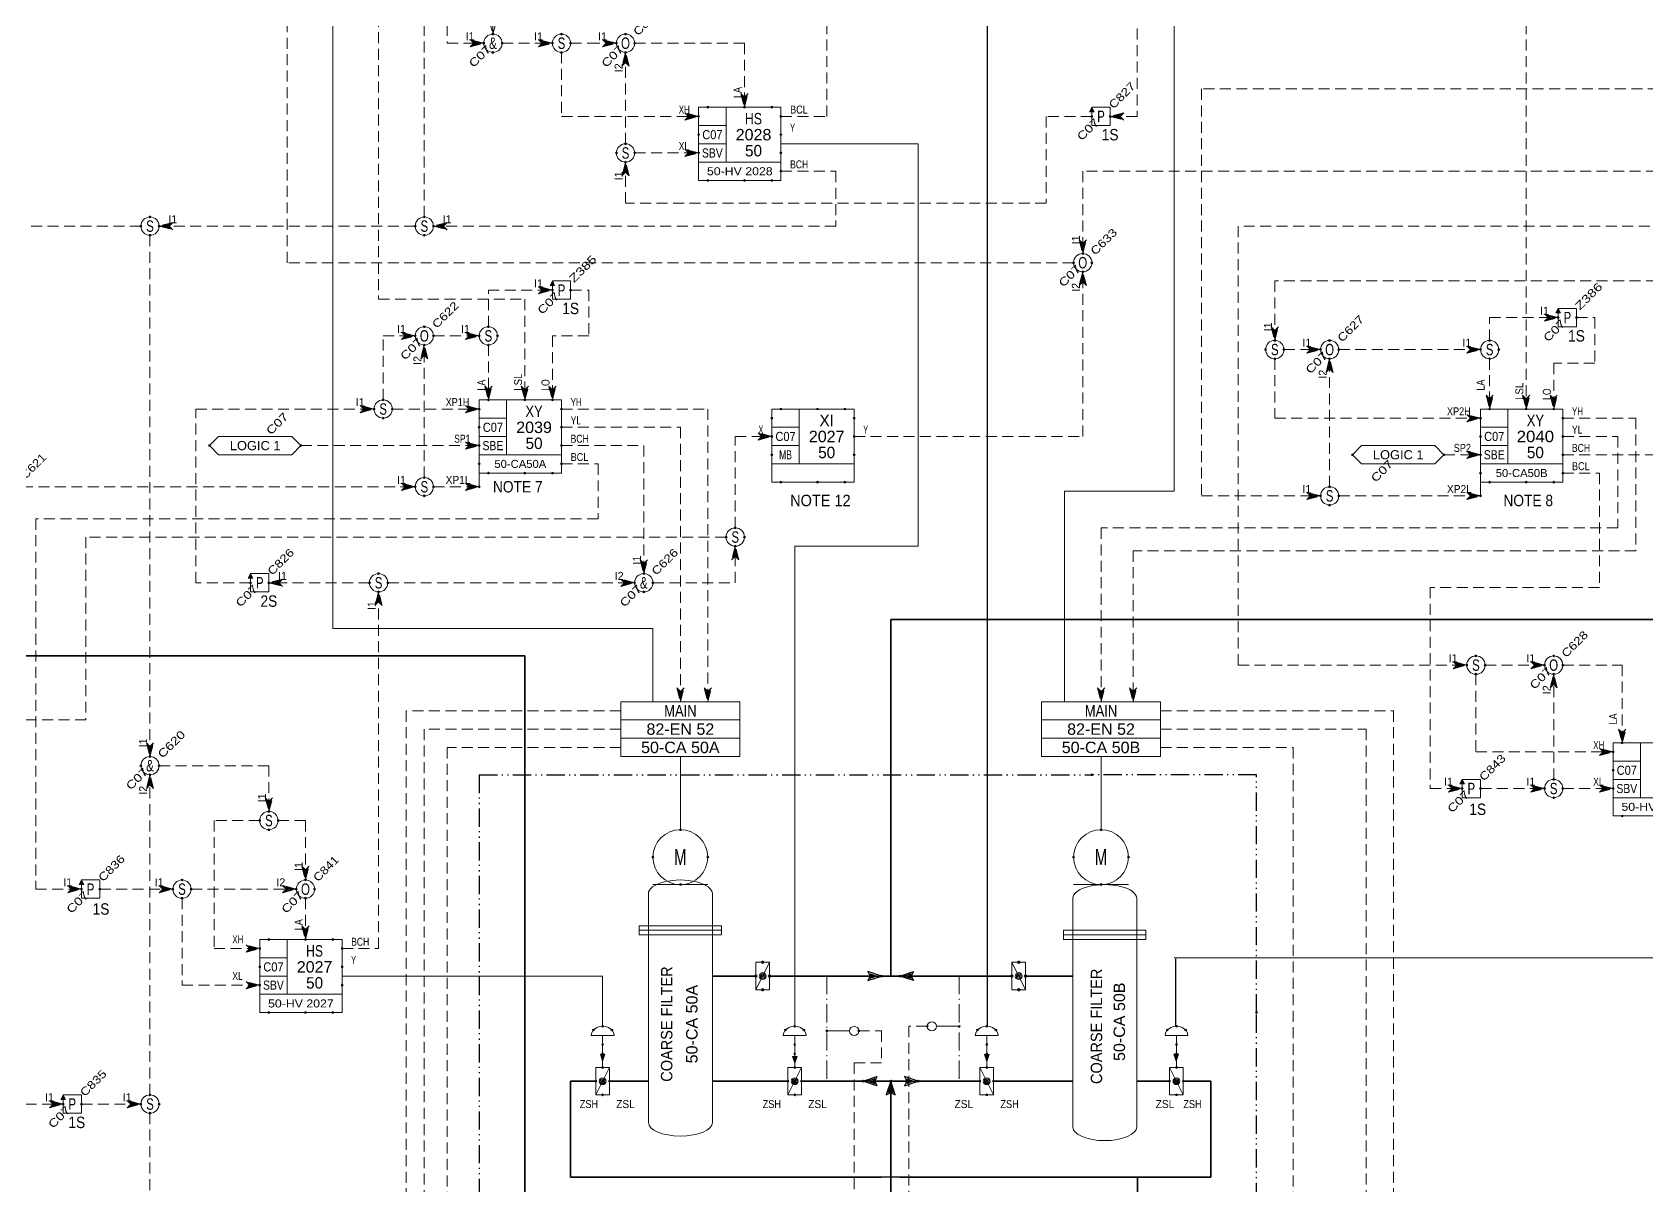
# Model space of a CAD drawing. Header units: millimetres. Extents: x 0 to 841, y 0 to 594.
# Drawn here: x 184.3 to 537.3, y 210.1 to 462.4 of the extents above; entities that cross this region are included whole.
import ezdxf
from ezdxf.enums import TextEntityAlignment as Align

# ---------------------------------------------------------------- set-up
doc = ezdxf.new("R2010")
doc.units = ezdxf.units.MM
doc.header["$LTSCALE"] = 0.8
doc.header["$PDMODE"] = 32
doc.header["$PDSIZE"] = 0.4
for name, pattern in [('DASH_DOUBLE_DOT', [9.2, 5, -1.2, 0.3, -1.2, 0.3, -1.2]), ('DOT_DASHED', [7.7, 5, -1.2, 0.3, -1.2]), ('MEDIUM_DASHED', [4.5, 3, -1.5])]:
    doc.linetypes.add(name, pattern=pattern)
for name, color, linetype, lineweight in [('12', 7, 'Continuous', 13), ('18', 7, 'Continuous', 13), ('30', 7, 'Continuous', 25), ('40', 7, 'Continuous', 35), ('46', 7, 'MEDIUM_DASHED', 13), ('47', 7, 'Continuous', 13), ('48', 7, 'Continuous', 13), ('50', 7, 'Continuous', 13), ('62', 7, 'Continuous', 25)]:
    doc.layers.add(name, color=color, linetype=linetype, lineweight=lineweight)
doc.layers.add('45', color=7, linetype='Continuous')

msp = doc.modelspace()

# ---------------------------------------------------------------- linework, layer by layer
at = {"layer": '12'}
for p, q in [((313, 312), (339, 312)), ((405, 312), (431, 312)), ((313, 308), (339, 308)), ((405, 308), (431, 308)), ((319, 274), (319, 224)), ((333, 274), (333, 224)), ((411.8173, 272.9984), (411.8173, 222.9984)), ((425.8173, 272.9984), (425.8173, 222.9984)), ((317, 266), (335, 266)), ((409.8173, 264.9984), (427.8173, 264.9984))]:
    msp.add_line(p, q, dxfattribs=at)
at = {"layer": '12', "linetype": 'DASH_DOUBLE_DOT', "lineweight": 25}
msp.add_line((282, 300), (416, 300), dxfattribs=at)
at = {"layer": '12', "linetype": 'DOT_DASHED'}
for p, q in [((358, 256), (358, 233.5)), ((387, 256), (387, 233))]:
    msp.add_line(p, q, dxfattribs=at)
at = {"layer": '12'}
for points in [[(313, 316), (339, 316), (339, 304), (313, 304)], [(405, 316), (431, 316), (431, 304), (405, 304)], [(317, 267), (335, 267), (335, 265), (317, 265)], [(409.8173, 265.9984), (427.8173, 265.9984), (427.8173, 263.9984), (409.8173, 263.9984)]]:
    msp.add_lwpolyline(points, close=True, dxfattribs=at)
at = {"layer": '12', "linetype": 'DASH_DOUBLE_DOT', "lineweight": 25}
for points in [[(282, 300), (282, 170), (452, 170), (452, 248)], [(452, 248), (452, 300), (416, 300)]]:
    msp.add_lwpolyline(points, dxfattribs=at)
at = {"layer": '12'}
for centre, start_param, end_param in [((326, 274), 3.14159265, 6.28318531), ((418.8173, 272.9984), 3.14159265, 6.28318531), ((326, 224), 6.28318531, 9.42477796), ((418.8173, 222.9984), 6.28318531, 9.42477796)]:
    msp.add_ellipse(centre, major_axis=(-7, 0), ratio=0.428571, start_param=start_param, end_param=end_param, dxfattribs=at)
for p in [(416, 300), (452, 248)]:
    msp.add_point(p, dxfattribs=at)
at = {"layer": '18'}
for p, q in [((250, 332), (250, 516)), ((250, 332), (250, 516)), ((434, 362), (434, 496)), ((393.1346, 244.9606), (393.1346, 480)), ((393.1496, 244.9606), (393.1496, 480)), ((348, 438), (376, 438)), ((410, 316), (410, 362)), ((410, 362), (434, 362)), ((351.0236, 245.0394), (351.0236, 350.0787)), ((351.0236, 245.0394), (351.0236, 350.0787)), ((352.0472, 350), (351.1024, 350)), ((250, 332), (320, 332)), ((250, 332), (320, 332)), ((320, 316), (320, 332)), ((320, 316), (320, 332)), ((326, 288), (326, 304)), ((326, 288), (326, 304)), ((418, 288), (418, 304)), ((418, 288), (418, 304)), ((434, 260), (560, 260)), ((434, 260), (560, 260)), ((434.2992, 245.0394), (434.2992, 259.7638)), ((434.3307, 245.0394), (434.3307, 259.7638)), ((252, 256), (309.0551, 256)), ((252, 256), (308.9764, 256)), ((308.9764, 244.9606), (308.9764, 255.9843)), ((308.9764, 244.9606), (308.9764, 255.9843))]:
    msp.add_line(p, q, dxfattribs=at)
for points in [[(410, 316), (410, 362), (434, 362), (434, 496)], [(348, 438), (376, 438), (378, 438)], [(352, 350), (378, 350), (378, 438)], [(352, 350), (378, 350), (378, 438)]]:
    msp.add_lwpolyline(points, dxfattribs=at)
at = {"layer": '30'}
for p, q in [((368.5, 256), (368, 256)), ((369, 256), (369.5, 256)), ((375, 256), (374.5, 256)), ((375.5, 256), (376, 256)), ((367, 233), (366.5, 233)), ((367.5, 233), (368, 233)), ((372, 232), (372, 232.5)), ((372, 231.5), (372, 231)), ((376.5, 233), (376, 233)), ((377, 233), (377.5, 233))]:
    msp.add_line(p, q, dxfattribs=at)
for points in [[(370, 256), (367, 257), (367.5, 256), (367, 255)], [(367.5, 256.5), (369, 256), (367.5, 255.5), (368, 256)], [(374, 256), (377, 257), (376.5, 256), (377, 255)], [(376.5, 256.5), (375, 256), (376.5, 255.5), (376, 256)], [(366, 233), (369, 234), (368.5, 233), (369, 232)], [(368.5, 233.5), (367, 233), (368.5, 232.5), (368, 233)], [(378, 233), (375, 234), (375.5, 233), (375, 232)], [(375.5, 233.5), (377, 233), (375.5, 232.5), (376, 233)], [(372, 233), (371, 230), (372, 230.5), (373, 230)], [(371.5, 230.5), (372, 232), (372.5, 230.5), (372, 231)]]:
    msp.add_lwpolyline(points, close=True, dxfattribs=at)
for p in [(367.5, 256), (370, 256), (374, 256), (376.5, 256), (366, 233), (368.5, 233), (372, 233), (375.5, 233), (378, 233), (372, 230.5)]:
    msp.add_point(p, dxfattribs=at)
at = {"layer": '40'}
for p, q in [((372, 334), (372, 256)), ((579.5, 334), (372, 334)), ((123, 326), (292, 326)), ((292, 186), (292, 326)), ((333, 256), (342.5, 256)), ((345.5, 256), (367.5, 256)), ((376.5, 256), (398.5, 256)), ((401.5, 256), (411.8173, 256)), ((310.5, 233), (319, 233)), ((333, 233), (349.5, 233)), ((352.5, 233), (366, 233)), ((368.5, 233), (372, 233)), ((372, 233), (375.5, 233)), ((372, 230.5), (372, 186)), ((378, 233), (391.5, 233)), ((394.5, 233), (411.8173, 233)), ((433, 233), (425.8173, 233)), ((302, 212), (370, 212)), ((426, 212), (426, 204))]:
    msp.add_line(p, q, dxfattribs=at)
at = {"layer": '40', "lineweight": 13}
for p, q in [((342.5, 253), (345.5, 259)), ((398.5, 259), (401.5, 253))]:
    msp.add_line(p, q, dxfattribs=at)
for points in [[(342.5, 253), (342.5, 259), (345.5, 259), (345.5, 253)], [(398.5, 259), (398.5, 253), (401.5, 253), (401.5, 259)]]:
    msp.add_lwpolyline(points, close=True, dxfattribs=at)
at = {"layer": '40'}
for points in [[(370, 256), (372, 256), (374, 256)], [(307.5, 233), (302, 233), (302, 212)], [(442, 212), (442, 233), (436, 233)], [(374, 212), (426, 212), (442, 212)]]:
    msp.add_lwpolyline(points, dxfattribs=at)
at = {"layer": '40', "lineweight": 13}
for centre, radius in [((344, 256), 0.7496), ((344, 256), 0.5102), ((344, 256), 0.2693), ((400, 256), 0.7496), ((400, 256), 0.5102), ((400, 256), 0.2693)]:
    msp.add_circle(centre, radius, dxfattribs=at)
at = {"layer": '40'}
for p in [(344, 259), (400, 259), (342.5, 256), (345.5, 256), (398.5, 256), (401.5, 256), (344, 253), (400, 253)]:
    msp.add_point(p, dxfattribs=at)
at = {"layer": '46'}
for points in [[(246, 520), (260, 520), (260, 404), (292, 404), (292, 382), (292.8, 385), (292, 384.2), (291.2, 385), (292, 382)], [(420, 504), (511, 504), (511, 380)], [(283, 500), (275, 500), (275, 460), (283, 460), (280, 460.8), (280.8, 460), (280, 459.2), (283, 460)], [(412, 412), (240, 412), (240, 496), (140, 496), (140, 482), (140.8, 485), (140, 484.2), (139.2, 485), (140, 482)], [(270, 422), (270, 476), (320, 476), (317, 476.8), (317.8, 476), (317, 475.2), (320, 476)], [(425.8787, 474), (425.8787, 444), (420, 444), (423, 443.2), (422.2, 444), (423, 444.8), (420, 444)], [(348, 444), (358, 444), (358, 468), (309, 468), (285, 468), (285, 462), (285.8, 465), (285, 464.2), (284.2, 465), (285, 462)], [(287, 460), (298, 460), (295, 460.8), (295.8, 460), (295, 459.2), (298, 460)], [(302, 460), (306, 460), (306, 460), (312, 460), (309, 460.8), (309.8, 460), (309, 459.2), (312, 460)], [(316, 460), (340, 460), (340, 446), (340.8, 449), (340, 448.2), (339.2, 449), (340, 446)], [(300, 458), (300, 444), (330, 444), (327, 444.8), (327.8, 444), (327, 443.2), (330, 444)], [(314, 438), (314, 458), (313.2, 455), (314, 455.8), (314.8, 455), (314, 458)], [(612, 450), (440, 450), (440, 361), (466, 361), (463, 361.8), (463.8, 361), (463, 360.2), (466, 361)], [(416, 444), (406, 444), (406, 425), (314, 425), (314, 434), (313.2, 431), (314, 431.8), (314.8, 431), (314, 434)], [(316, 436), (330, 436), (327, 436.8), (327.8, 436), (327, 435.2), (330, 436)], [(348, 432), (360, 432), (360, 420), (272, 420), (275, 419.2), (274.2, 420), (275, 420.8), (272, 420)], [(600, 360), (608, 360), (608, 432), (414, 432), (414, 414), (414.8, 417), (414, 416.2), (413.2, 417), (414, 414)], [(268, 420), (212, 420), (215, 419.2), (214.2, 420), (215, 420.8), (212, 420)], [(208, 420), (180, 420), (180, 365), (180.8, 368), (180, 367.2), (179.2, 368), (180, 365)], [(210, 418), (210, 304), (210.8, 307), (210, 306.2), (209.2, 307), (210, 304)], [(210, 226), (210, 40), (630, 40), (630, 418), (629.2, 415), (630, 415.8), (630.8, 415), (630, 418)], [(628, 420), (448, 420), (448, 324), (498, 324), (495, 324.8), (495.8, 324), (495, 323.2), (498, 324)], [(364, 374), (414, 374), (414, 410), (413.2, 407), (414, 407.8), (414.8, 407), (414, 410)], [(284, 398), (284, 406), (298, 406), (295, 406.8), (295.8, 406), (295, 405.2), (298, 406)], [(564, 390), (572, 390), (572, 408), (456, 408), (456, 395), (456.8, 398), (456, 397.2), (455.2, 398), (456, 395)], [(302, 406), (306, 406), (306, 396), (298, 396), (298, 382), (298.8, 385), (298, 384.2), (297.2, 385), (298, 382)], [(503, 395), (503, 400), (518, 400), (515, 400.8), (515.8, 400), (515, 399.2), (518, 400)], [(522, 400), (526, 400), (526, 390), (517, 390), (517, 380), (517.8, 383), (517, 382.2), (516.2, 383), (517, 380)], [(261, 382), (261, 396), (268, 396), (265, 396.8), (265.8, 396), (265, 395.2), (268, 396)], [(272, 396), (282, 396), (279, 396.8), (279.8, 396), (279, 395.2), (282, 396)], [(270, 365), (270, 394), (269.2, 391), (270, 391.8), (270.8, 391), (270, 394)], [(284, 394), (284, 382), (284.8, 385), (284, 384.2), (283.2, 385), (284, 382)], [(458, 393), (466, 393), (463, 393.8), (463.8, 393), (463, 392.2), (466, 393)], [(470, 393), (501, 393), (498, 393.8), (498.8, 393), (498, 392.2), (501, 393)], [(456, 391), (456, 378), (501, 378), (498, 378.8), (498.8, 378), (498, 377.2), (501, 378)], [(468, 363), (468, 391), (467.2, 388), (468, 388.8), (468.8, 388), (468, 391)], [(503, 391), (503, 380), (503.8, 383), (503, 382.2), (502.2, 383), (503, 380)], [(232, 342), (220, 342), (220, 380), (259, 380), (256, 380.8), (256.8, 380), (256, 379.2), (259, 380)], [(263, 380), (282, 380), (279, 380.8), (279.8, 380), (279, 379.2), (282, 380)], [(300, 380), (332, 380), (332, 316), (332.8, 319), (332, 318.2), (331.2, 319), (332, 316)], [(519, 378), (535, 378), (535, 349), (425, 349), (425, 316), (425.8, 319), (425, 318.2), (424.2, 319), (425, 316)], [(300, 376), (326, 376), (326, 316), (326.8, 319), (326, 318.2), (325.2, 319), (326, 316)], [(338, 354), (338, 374), (346, 374), (343, 374.8), (343.8, 374), (343, 373.2), (346, 374)], [(243, 372), (282, 372), (279, 372.8), (279.8, 372), (279, 371.2), (282, 372)], [(300, 372), (318, 372), (318, 344), (318.8, 347), (318, 346.2), (317.2, 347), (318, 344)], [(519, 374), (531, 374), (531, 354), (418, 354), (418, 316), (418.8, 319), (418, 318.2), (417.2, 319), (418, 316)], [(493, 370), (501, 370), (498, 370.8), (498.8, 370), (498, 369.2), (501, 370)], [(300, 368), (308, 368), (308, 356), (185, 356), (185, 275), (195, 275), (192, 275.8), (192.8, 275), (192, 274.2), (195, 275)], [(519, 370), (558, 370), (558, 362), (558.8, 365), (558, 364.2), (557.2, 365), (558, 362)], [(182, 363), (268, 363), (265, 363.8), (265.8, 363), (265, 362.2), (268, 363)], [(272, 363), (282, 363), (279, 363.8), (279.8, 363), (279, 362.2), (282, 363)], [(519, 366), (527, 366), (527, 341), (490, 341), (490, 297), (497, 297), (494, 297.8), (494.8, 297), (494, 296.2), (497, 297)], [(470, 361), (501, 361), (498, 361.8), (498.8, 361), (498, 360.2), (501, 361)], [(336, 352), (196, 352), (196, 312), (30, 312), (30, 60), (88, 60), (85, 60.8), (85.8, 60), (85, 59.2), (88, 60)], [(320, 342), (338, 342), (338, 350), (337.2, 347), (338, 347.8), (338.8, 347), (338, 350)], [(258, 342), (236, 342), (239, 341.2), (238.2, 342), (239, 342.8), (236, 342)], [(262, 342), (316, 342), (313, 342.8), (313.8, 342), (313, 341.2), (316, 342)], [(252, 262), (260, 262), (260, 340), (259.2, 337), (260, 337.8), (260.8, 337), (260, 340)], [(500, 322), (500, 305), (530, 305), (527, 305.8), (527.8, 305), (527, 304.2), (530, 305)], [(502, 324), (515, 324), (512, 324.8), (512.8, 324), (512, 323.2), (515, 324)], [(517, 299), (517, 322), (516.2, 319), (517, 319.8), (517.8, 319), (517, 322)], [(519, 324), (532, 324), (532, 307), (532.8, 310), (532, 309.2), (531.2, 310), (532, 307)], [(313, 314), (266, 314), (266, 114), (301, 114), (298, 114.8), (298.8, 114), (298, 113.2), (301, 114)], [(431, 314), (482, 314), (482, 172.9921), (490.9921, 172.9921), (487.9921, 173.7921), (488.7921, 172.9921), (487.9921, 172.1921), (490.9921, 172.9921)], [(313, 310), (270, 310), (270, 134), (300, 134), (297, 134.8), (297.8, 134), (297, 133.2), (300, 134)], [(431, 310), (476, 310), (476, 150), (492, 150), (489, 150.8), (489.8, 150), (489, 149.2), (492, 150)], [(313, 306), (275, 306), (275, 154), (300, 154), (297, 154.8), (297.8, 154), (297, 153.2), (300, 154)], [(431, 306), (460, 306), (460, 130), (492, 130), (489, 130.8), (489.8, 130), (489, 129.2), (492, 130)], [(212, 302), (236, 302), (236, 292), (236.8, 295), (236, 294.2), (235.2, 295), (236, 292)], [(210, 230), (210, 300), (209.2, 297), (210, 297.8), (210.8, 297), (210, 300)], [(501, 297), (515, 297), (512, 297.8), (512.8, 297), (512, 296.2), (515, 297)], [(519, 297), (530, 297), (527, 297.8), (527.8, 297), (527, 296.2), (530, 297)], [(234, 290), (224, 290), (224, 262), (234, 262), (231, 262.8), (231.8, 262), (231, 261.2), (234, 262)], [(238, 290), (244, 290), (244, 277), (244.8, 280), (244, 279.2), (243.2, 280), (244, 277)], [(199, 275), (215, 275), (212, 275.8), (212.8, 275), (212, 274.2), (215, 275)], [(219, 275), (242, 275), (239, 275.8), (239.8, 275), (239, 274.2), (242, 275)], [(217, 273), (217, 254), (234, 254), (231, 254.8), (231.8, 254), (231, 253.2), (234, 254)], [(244, 273), (244, 264), (244.8, 267), (244, 266.2), (243.2, 267), (244, 264)], [(365, 244), (370, 244), (370, 237), (364, 237), (364, 178), (40, 178), (40, 228), (46, 228), (43, 228.8), (43.8, 228), (43, 227.2), (46, 228)], [(380, 245), (376, 245), (376, 96), (393, 96), (390, 96.8), (390.8, 96), (390, 95.2), (393, 96)], [(172, 228), (191, 228), (188, 228.8), (188.8, 228), (188, 227.2), (191, 228)], [(195, 228), (208, 228), (205, 228.8), (205.8, 228), (205, 227.2), (208, 228)]]:
    msp.add_lwpolyline(points, dxfattribs=at)
for points in [[(282.6, 460), (280.4, 460.6), (281, 460), (280.4, 459.4)], [(282.2, 460), (280.8, 460.4), (281.2, 460), (280.8, 459.6)], [(281.8, 460), (281.2, 460.2), (281.4, 460), (281.2, 459.8)], [(297.6, 460), (295.4, 460.6), (296, 460), (295.4, 459.4)], [(297.2, 460), (295.8, 460.4), (296.2, 460), (295.8, 459.6)], [(296.8, 460), (296.2, 460.2), (296.4, 460), (296.2, 459.8)], [(311.6, 460), (309.4, 460.6), (310, 460), (309.4, 459.4)], [(311.2, 460), (309.8, 460.4), (310.2, 460), (309.8, 459.6)], [(310.8, 460), (310.2, 460.2), (310.4, 460), (310.2, 459.8)], [(314, 457.6), (313.4, 455.4), (314, 456), (314.6, 455.4)], [(314, 457.2), (313.6, 455.8), (314, 456.2), (314.4, 455.8)], [(314, 456.8), (313.8, 456.2), (314, 456.4), (314.2, 456.2)], [(340, 446.4), (340.6, 448.6), (340, 448), (339.4, 448.6)], [(340, 446.8), (340.4, 448.2), (340, 447.8), (339.6, 448.2)], [(340, 447.2), (340.2, 447.8), (340, 447.6), (339.8, 447.8)], [(329.6, 444), (327.4, 444.6), (328, 444), (327.4, 443.4)], [(329.2, 444), (327.8, 444.4), (328.2, 444), (327.8, 443.6)], [(328.8, 444), (328.2, 444.2), (328.4, 444), (328.2, 443.8)], [(420.4, 444), (422.6, 443.4), (422, 444), (422.6, 444.6)], [(420.8, 444), (422.2, 443.6), (421.8, 444), (422.2, 444.4)], [(421.2, 444), (421.8, 443.8), (421.6, 444), (421.8, 444.2)], [(329.6, 436), (327.4, 436.6), (328, 436), (327.4, 435.4)], [(329.2, 436), (327.8, 436.4), (328.2, 436), (327.8, 435.6)], [(328.8, 436), (328.2, 436.2), (328.4, 436), (328.2, 435.8)], [(314, 433.6), (313.4, 431.4), (314, 432), (314.6, 431.4)], [(314, 433.2), (313.6, 431.8), (314, 432.2), (314.4, 431.8)], [(314, 432.8), (313.8, 432.2), (314, 432.4), (314.2, 432.2)], [(212.4, 420), (214.6, 419.4), (214, 420), (214.6, 420.6)], [(212.8, 420), (214.2, 419.6), (213.8, 420), (214.2, 420.4)], [(213.2, 420), (213.8, 419.8), (213.6, 420), (213.8, 420.2)], [(272.4, 420), (274.6, 419.4), (274, 420), (274.6, 420.6)], [(272.8, 420), (274.2, 419.6), (273.8, 420), (274.2, 420.4)], [(273.2, 420), (273.8, 419.8), (273.6, 420), (273.8, 420.2)], [(414, 414.4), (414.6, 416.6), (414, 416), (413.4, 416.6)], [(414, 414.8), (414.4, 416.2), (414, 415.8), (413.6, 416.2)], [(414, 415.2), (414.2, 415.8), (414, 415.6), (413.8, 415.8)], [(414, 409.6), (413.4, 407.4), (414, 408), (414.6, 407.4)], [(297.6, 406), (295.4, 406.6), (296, 406), (295.4, 405.4)], [(297.2, 406), (295.8, 406.4), (296.2, 406), (295.8, 405.6)], [(296.8, 406), (296.2, 406.2), (296.4, 406), (296.2, 405.8)], [(414, 409.2), (413.6, 407.8), (414, 408.2), (414.4, 407.8)], [(414, 408.8), (413.8, 408.2), (414, 408.4), (414.2, 408.2)], [(517.6, 400), (515.4, 400.6), (516, 400), (515.4, 399.4)], [(517.2, 400), (515.8, 400.4), (516.2, 400), (515.8, 399.6)], [(516.8, 400), (516.2, 400.2), (516.4, 400), (516.2, 399.8)], [(267.6, 396), (265.4, 396.6), (266, 396), (265.4, 395.4)], [(267.2, 396), (265.8, 396.4), (266.2, 396), (265.8, 395.6)], [(266.8, 396), (266.2, 396.2), (266.4, 396), (266.2, 395.8)], [(281.6, 396), (279.4, 396.6), (280, 396), (279.4, 395.4)], [(281.2, 396), (279.8, 396.4), (280.2, 396), (279.8, 395.6)], [(280.8, 396), (280.2, 396.2), (280.4, 396), (280.2, 395.8)], [(456, 395.4), (456.6, 397.6), (456, 397), (455.4, 397.6)], [(456, 395.8), (456.4, 397.2), (456, 396.8), (455.6, 397.2)], [(456, 396.2), (456.2, 396.8), (456, 396.6), (455.8, 396.8)], [(270, 393.6), (269.4, 391.4), (270, 392), (270.6, 391.4)], [(270, 393.2), (269.6, 391.8), (270, 392.2), (270.4, 391.8)], [(270, 392.8), (269.8, 392.2), (270, 392.4), (270.2, 392.2)], [(465.6, 393), (463.4, 393.6), (464, 393), (463.4, 392.4)], [(465.2, 393), (463.8, 393.4), (464.2, 393), (463.8, 392.6)], [(464.8, 393), (464.2, 393.2), (464.4, 393), (464.2, 392.8)], [(500.6, 393), (498.4, 393.6), (499, 393), (498.4, 392.4)], [(500.2, 393), (498.8, 393.4), (499.2, 393), (498.8, 392.6)], [(499.8, 393), (499.2, 393.2), (499.4, 393), (499.2, 392.8)], [(468, 390.6), (467.4, 388.4), (468, 389), (468.6, 388.4)], [(468, 390.2), (467.6, 388.8), (468, 389.2), (468.4, 388.8)], [(468, 389.8), (467.8, 389.2), (468, 389.4), (468.2, 389.2)], [(284, 382.4), (284.6, 384.6), (284, 384), (283.4, 384.6)], [(284, 382.8), (284.4, 384.2), (284, 383.8), (283.6, 384.2)], [(284, 383.2), (284.2, 383.8), (284, 383.6), (283.8, 383.8)], [(292, 382.4), (292.6, 384.6), (292, 384), (291.4, 384.6)], [(292, 382.8), (292.4, 384.2), (292, 383.8), (291.6, 384.2)], [(292, 383.2), (292.2, 383.8), (292, 383.6), (291.8, 383.8)], [(298, 382.4), (298.6, 384.6), (298, 384), (297.4, 384.6)], [(298, 382.8), (298.4, 384.2), (298, 383.8), (297.6, 384.2)], [(298, 383.2), (298.2, 383.8), (298, 383.6), (297.8, 383.8)], [(503, 380.4), (503.6, 382.6), (503, 382), (502.4, 382.6)], [(503, 380.8), (503.4, 382.2), (503, 381.8), (502.6, 382.2)], [(503, 381.2), (503.2, 381.8), (503, 381.6), (502.8, 381.8)], [(511, 380), (511.8, 383), (511, 382.2), (510.2, 383)], [(511, 380.4), (511.6, 382.6), (511, 382), (510.4, 382.6)], [(511, 380.8), (511.4, 382.2), (511, 381.8), (510.6, 382.2)], [(511, 381.2), (511.2, 381.8), (511, 381.6), (510.8, 381.8)], [(517, 380.4), (517.6, 382.6), (517, 382), (516.4, 382.6)], [(517, 380.8), (517.4, 382.2), (517, 381.8), (516.6, 382.2)], [(517, 381.2), (517.2, 381.8), (517, 381.6), (516.8, 381.8)], [(258.6, 380), (256.4, 380.6), (257, 380), (256.4, 379.4)], [(258.2, 380), (256.8, 380.4), (257.2, 380), (256.8, 379.6)], [(257.8, 380), (257.2, 380.2), (257.4, 380), (257.2, 379.8)], [(281.6, 380), (279.4, 380.6), (280, 380), (279.4, 379.4)], [(281.2, 380), (279.8, 380.4), (280.2, 380), (279.8, 379.6)], [(280.8, 380), (280.2, 380.2), (280.4, 380), (280.2, 379.8)], [(500.6, 378), (498.4, 378.6), (499, 378), (498.4, 377.4)], [(500.2, 378), (498.8, 378.4), (499.2, 378), (498.8, 377.6)], [(499.8, 378), (499.2, 378.2), (499.4, 378), (499.2, 377.8)], [(345.6, 374), (343.4, 374.6), (344, 374), (343.4, 373.4)], [(345.2, 374), (343.8, 374.4), (344.2, 374), (343.8, 373.6)], [(281.6, 372), (279.4, 372.6), (280, 372), (279.4, 371.4)], [(281.2, 372), (279.8, 372.4), (280.2, 372), (279.8, 371.6)], [(280.8, 372), (280.2, 372.2), (280.4, 372), (280.2, 371.8)], [(344.8, 374), (344.2, 374.2), (344.4, 374), (344.2, 373.8)], [(500.6, 370), (498.4, 370.6), (499, 370), (498.4, 369.4)], [(500.2, 370), (498.8, 370.4), (499.2, 370), (498.8, 369.6)], [(499.8, 370), (499.2, 370.2), (499.4, 370), (499.2, 369.8)], [(267.6, 363), (265.4, 363.6), (266, 363), (265.4, 362.4)], [(267.2, 363), (265.8, 363.4), (266.2, 363), (265.8, 362.6)], [(266.8, 363), (266.2, 363.2), (266.4, 363), (266.2, 362.8)], [(281.6, 363), (279.4, 363.6), (280, 363), (279.4, 362.4)], [(281.2, 363), (279.8, 363.4), (280.2, 363), (279.8, 362.6)], [(280.8, 363), (280.2, 363.2), (280.4, 363), (280.2, 362.8)], [(465.6, 361), (463.4, 361.6), (464, 361), (463.4, 360.4)], [(465.2, 361), (463.8, 361.4), (464.2, 361), (463.8, 360.6)], [(464.8, 361), (464.2, 361.2), (464.4, 361), (464.2, 360.8)], [(500.6, 361), (498.4, 361.6), (499, 361), (498.4, 360.4)], [(500.2, 361), (498.8, 361.4), (499.2, 361), (498.8, 360.6)], [(499.8, 361), (499.2, 361.2), (499.4, 361), (499.2, 360.8)], [(338, 349.6), (337.4, 347.4), (338, 348), (338.6, 347.4)], [(318, 344.4), (318.6, 346.6), (318, 346), (317.4, 346.6)], [(318, 344.8), (318.4, 346.2), (318, 345.8), (317.6, 346.2)], [(338, 349.2), (337.6, 347.8), (338, 348.2), (338.4, 347.8)], [(338, 348.8), (337.8, 348.2), (338, 348.4), (338.2, 348.2)], [(236.4, 342), (238.6, 341.4), (238, 342), (238.6, 342.6)], [(315.6, 342), (313.4, 342.6), (314, 342), (313.4, 341.4)], [(318, 345.2), (318.2, 345.8), (318, 345.6), (317.8, 345.8)], [(236.8, 342), (238.2, 341.6), (237.8, 342), (238.2, 342.4)], [(237.2, 342), (237.8, 341.8), (237.6, 342), (237.8, 342.2)], [(260, 339.6), (259.4, 337.4), (260, 338), (260.6, 337.4)], [(260, 339.2), (259.6, 337.8), (260, 338.2), (260.4, 337.8)], [(315.2, 342), (313.8, 342.4), (314.2, 342), (313.8, 341.6)], [(314.8, 342), (314.2, 342.2), (314.4, 342), (314.2, 341.8)], [(260, 338.8), (259.8, 338.2), (260, 338.4), (260.2, 338.2)], [(497.6, 324), (495.4, 324.6), (496, 324), (495.4, 323.4)], [(497.2, 324), (495.8, 324.4), (496.2, 324), (495.8, 323.6)], [(496.8, 324), (496.2, 324.2), (496.4, 324), (496.2, 323.8)], [(514.6, 324), (512.4, 324.6), (513, 324), (512.4, 323.4)], [(514.2, 324), (512.8, 324.4), (513.2, 324), (512.8, 323.6)], [(513.8, 324), (513.2, 324.2), (513.4, 324), (513.2, 323.8)], [(517, 321.6), (516.4, 319.4), (517, 320), (517.6, 319.4)], [(326, 316.4), (326.6, 318.6), (326, 318), (325.4, 318.6)], [(326, 316.8), (326.4, 318.2), (326, 317.8), (325.6, 318.2)], [(326, 317.2), (326.2, 317.8), (326, 317.6), (325.8, 317.8)], [(332, 316.4), (332.6, 318.6), (332, 318), (331.4, 318.6)], [(332, 316.8), (332.4, 318.2), (332, 317.8), (331.6, 318.2)], [(332, 317.2), (332.2, 317.8), (332, 317.6), (331.8, 317.8)], [(418, 316.4), (418.6, 318.6), (418, 318), (417.4, 318.6)], [(418, 316.8), (418.4, 318.2), (418, 317.8), (417.6, 318.2)], [(418, 317.2), (418.2, 317.8), (418, 317.6), (417.8, 317.8)], [(425, 316.4), (425.6, 318.6), (425, 318), (424.4, 318.6)], [(425, 316.8), (425.4, 318.2), (425, 317.8), (424.6, 318.2)], [(425, 317.2), (425.2, 317.8), (425, 317.6), (424.8, 317.8)], [(517, 321.2), (516.6, 319.8), (517, 320.2), (517.4, 319.8)], [(517, 320.8), (516.8, 320.2), (517, 320.4), (517.2, 320.2)], [(532, 307.4), (532.6, 309.6), (532, 309), (531.4, 309.6)], [(532, 307.8), (532.4, 309.2), (532, 308.8), (531.6, 309.2)], [(532, 308.2), (532.2, 308.8), (532, 308.6), (531.8, 308.8)], [(210, 304.4), (210.6, 306.6), (210, 306), (209.4, 306.6)], [(210, 304.8), (210.4, 306.2), (210, 305.8), (209.6, 306.2)], [(210, 305.2), (210.2, 305.8), (210, 305.6), (209.8, 305.8)], [(529.6, 305), (527.4, 305.6), (528, 305), (527.4, 304.4)], [(529.2, 305), (527.8, 305.4), (528.2, 305), (527.8, 304.6)], [(528.8, 305), (528.2, 305.2), (528.4, 305), (528.2, 304.8)], [(210, 299.6), (209.4, 297.4), (210, 298), (210.6, 297.4)], [(210, 299.2), (209.6, 297.8), (210, 298.2), (210.4, 297.8)], [(210, 298.8), (209.8, 298.2), (210, 298.4), (210.2, 298.2)], [(496.6, 297), (494.4, 297.6), (495, 297), (494.4, 296.4)], [(496.2, 297), (494.8, 297.4), (495.2, 297), (494.8, 296.6)], [(495.8, 297), (495.2, 297.2), (495.4, 297), (495.2, 296.8)], [(514.6, 297), (512.4, 297.6), (513, 297), (512.4, 296.4)], [(514.2, 297), (512.8, 297.4), (513.2, 297), (512.8, 296.6)], [(513.8, 297), (513.2, 297.2), (513.4, 297), (513.2, 296.8)], [(529.6, 297), (527.4, 297.6), (528, 297), (527.4, 296.4)], [(529.2, 297), (527.8, 297.4), (528.2, 297), (527.8, 296.6)], [(528.8, 297), (528.2, 297.2), (528.4, 297), (528.2, 296.8)], [(236, 292.4), (236.6, 294.6), (236, 294), (235.4, 294.6)], [(236, 292.8), (236.4, 294.2), (236, 293.8), (235.6, 294.2)], [(236, 293.2), (236.2, 293.8), (236, 293.6), (235.8, 293.8)], [(244, 277.4), (244.6, 279.6), (244, 279), (243.4, 279.6)], [(244, 277.8), (244.4, 279.2), (244, 278.8), (243.6, 279.2)], [(194.6, 275), (192.4, 275.6), (193, 275), (192.4, 274.4)], [(214.6, 275), (212.4, 275.6), (213, 275), (212.4, 274.4)], [(241.6, 275), (239.4, 275.6), (240, 275), (239.4, 274.4)], [(244, 278.2), (244.2, 278.8), (244, 278.6), (243.8, 278.8)], [(194.2, 275), (192.8, 275.4), (193.2, 275), (192.8, 274.6)], [(193.8, 275), (193.2, 275.2), (193.4, 275), (193.2, 274.8)], [(214.2, 275), (212.8, 275.4), (213.2, 275), (212.8, 274.6)], [(213.8, 275), (213.2, 275.2), (213.4, 275), (213.2, 274.8)], [(241.2, 275), (239.8, 275.4), (240.2, 275), (239.8, 274.6)], [(240.8, 275), (240.2, 275.2), (240.4, 275), (240.2, 274.8)], [(244, 264.4), (244.6, 266.6), (244, 266), (243.4, 266.6)], [(244, 264.8), (244.4, 266.2), (244, 265.8), (243.6, 266.2)], [(244, 265.2), (244.2, 265.8), (244, 265.6), (243.8, 265.8)], [(233.6, 262), (231.4, 262.6), (232, 262), (231.4, 261.4)], [(233.2, 262), (231.8, 262.4), (232.2, 262), (231.8, 261.6)], [(232.8, 262), (232.2, 262.2), (232.4, 262), (232.2, 261.8)], [(233.6, 254), (231.4, 254.6), (232, 254), (231.4, 253.4)], [(233.2, 254), (231.8, 254.4), (232.2, 254), (231.8, 253.6)], [(232.8, 254), (232.2, 254.2), (232.4, 254), (232.2, 253.8)], [(190.6, 228), (188.4, 228.6), (189, 228), (188.4, 227.4)], [(190.2, 228), (188.8, 228.4), (189.2, 228), (188.8, 227.6)], [(189.8, 228), (189.2, 228.2), (189.4, 228), (189.2, 227.8)], [(207.6, 228), (205.4, 228.6), (206, 228), (205.4, 227.4)], [(207.2, 228), (205.8, 228.4), (206.2, 228), (205.8, 227.6)], [(206.8, 228), (206.2, 228.2), (206.4, 228), (206.2, 227.8)]]:
    msp.add_lwpolyline(points, close=True, dxfattribs=at)
at = {"layer": '47'}
for p, q in [((320, 276), (332, 276)), ((412, 276), (424, 276)), ((358, 244), (363, 244)), ((387, 245), (382, 245)), ((307.5, 230), (310.5, 236)), ((349.5, 230), (352.5, 236)), ((394.5, 230), (391.5, 236)), ((436, 230), (433, 236))]:
    msp.add_line(p, q, dxfattribs=at)
for points in [[(307.5, 230), (307.5, 236), (310.5, 236), (310.5, 230)], [(349.5, 230), (349.5, 236), (352.5, 236), (352.5, 230)], [(394.5, 230), (394.5, 236), (391.5, 236), (391.5, 230)], [(436, 230), (436, 236), (433, 236), (433, 230)]]:
    msp.add_lwpolyline(points, close=True, dxfattribs=at)
for centre, radius in [((326, 282), 6), ((418, 282), 6), ((364, 244), 1), ((381, 245), 1), ((309, 233), 0.7496), ((309, 233), 0.5102), ((309, 233), 0.2693), ((351, 233), 0.7496), ((351, 233), 0.5102), ((351, 233), 0.2693), ((393, 233), 0.7496), ((393, 233), 0.5102), ((393, 233), 0.2693), ((434.5, 233), 0.7496), ((434.5, 233), 0.5102), ((434.5, 233), 0.2693)]:
    msp.add_circle(centre, radius, dxfattribs=at)
for p in [(326, 288), (418, 288), (320, 282), (332, 282), (412, 282), (424, 282), (326, 276), (418, 276), (358, 244), (365, 244), (380, 245), (387, 245), (307.5, 233), (309, 236), (309, 233), (310.5, 233), (349.5, 233), (351, 236), (351, 233), (352.5, 233), (391.5, 233), (393, 236), (393, 233), (394.5, 233), (433, 233), (434.5, 236), (434.5, 233), (436, 233), (309, 230), (351, 230), (393, 230), (434.5, 230)]:
    msp.add_point(p, dxfattribs=at)
at = {"layer": '48'}
for p, q in [((336, 446), (336, 434)), ((330, 442), (336, 442)), ((330, 438), (336, 438)), ((288, 382), (288, 370)), ((282, 378), (288, 378)), ((352, 380), (352, 368)), ((507, 380), (507, 368)), ((346, 376), (352, 376)), ((501, 376), (507, 376)), ((282, 374), (288, 374)), ((346, 372), (352, 372)), ((501, 372), (507, 372)), ((282, 366), (282, 363)), ((501, 364), (501, 361)), ((536, 307), (536, 295)), ((530, 303), (536, 303)), ((530, 299), (536, 299)), ((240, 264), (240, 252)), ((234, 260), (240, 260)), ((234, 256), (240, 256))]:
    msp.add_line(p, q, dxfattribs=at)
for points in [[(330, 446), (348, 446), (348, 434), (330, 434)], [(416, 446), (415.5, 445), (416.5, 445)], [(416, 442), (420, 442), (420, 446), (416, 446)], [(298, 408), (297.5, 407), (298.5, 407)], [(298, 404), (302, 404), (302, 408), (298, 408)], [(518, 402), (517.5, 401), (518.5, 401)], [(518, 398), (522, 398), (522, 402), (518, 402)], [(282, 382), (300, 382), (300, 370), (282, 370)], [(346, 380), (364, 380), (364, 368), (346, 368)], [(501, 380), (519, 380), (519, 368), (501, 368)], [(243, 372), (241, 374), (225, 374), (223, 372), (225, 370), (241, 370)], [(473, 370), (475, 372), (491, 372), (493, 370), (491, 368), (475, 368)], [(232, 344), (231.5, 343), (232.5, 343)], [(232, 340), (236, 340), (236, 344), (232, 344)], [(530, 307), (548, 307), (548, 295), (530, 295)], [(497, 299), (496.5, 298), (497.5, 298)], [(497, 295), (501, 295), (501, 299), (497, 299)], [(195, 277), (194.5, 276), (195.5, 276)], [(195, 273), (199, 273), (199, 277), (195, 277)], [(234, 264), (252, 264), (252, 252), (234, 252)], [(191, 230), (190.5, 229), (191.5, 229)], [(191, 226), (195, 226), (195, 230), (191, 230)]]:
    msp.add_lwpolyline(points, close=True, dxfattribs=at)
for points in [[(415.6378, 445.1024), (416.0315, 445.7323), (416.3465, 445.1024), (415.7953, 445.1024), (416.0315, 445.4961), (416.189, 445.1811), (415.9528, 445.1811)], [(330, 434), (330, 430), (348, 430), (348, 434)], [(297.6378, 407.1024), (298.0315, 407.7323), (298.3465, 407.1024), (297.7953, 407.1024), (298.0315, 407.4961), (298.189, 407.1811), (297.9528, 407.1811)], [(517.6378, 401.1024), (518.0315, 401.7323), (518.3465, 401.1024), (517.7953, 401.1024), (518.0315, 401.4961), (518.189, 401.1811), (517.9528, 401.1811)], [(282, 370), (282, 366), (300, 366), (300, 370)], [(346, 368), (346, 364), (364, 364), (364, 368)], [(501, 368), (501, 364), (519, 364), (519, 368)], [(231.6378, 343.1024), (232.0315, 343.7323), (232.3465, 343.1024), (231.7953, 343.1024), (232.0315, 343.4961), (232.189, 343.1811), (231.9528, 343.1811)], [(496.6378, 298.1024), (497.0315, 298.7323), (497.3465, 298.1024), (496.7953, 298.1024), (497.0315, 298.4961), (497.189, 298.1811), (496.9528, 298.1811)], [(530, 295), (530, 291), (548, 291), (548, 295)], [(194.6378, 276.1024), (195.0315, 276.7323), (195.3465, 276.1024), (194.7953, 276.1024), (195.0315, 276.4961), (195.189, 276.1811), (194.9528, 276.1811)], [(234, 252), (234, 248), (252, 248), (252, 252)], [(190.6378, 229.1024), (191.0315, 229.7323), (191.3465, 229.1024), (190.7953, 229.1024), (191.0315, 229.4961), (191.189, 229.1811), (190.9528, 229.1811)]]:
    msp.add_lwpolyline(points, dxfattribs=at)
for centre in [(285, 460), (300, 460), (314, 460), (314, 436), (210, 420), (270, 420), (414, 412), (270, 396), (284, 396), (456, 393), (468, 393), (503, 393), (261, 380), (270, 363), (468, 361), (338, 352), (260, 342), (318, 342), (500, 324), (517, 324), (210, 302), (517, 297), (236, 290), (217, 275), (244, 275), (210, 228)]:
    msp.add_circle(centre, 2, dxfattribs=at)
for p in [(283, 460), (285, 462), (287, 460), (298, 460), (300, 462), (302, 460), (312, 460), (314, 462), (316, 460), (285, 458), (300, 458), (314, 458), (332, 446), (340, 446), (346, 446), (330, 444), (348, 444), (416, 444), (420, 444), (314, 438), (330, 440), (348, 440), (312, 436), (316, 436), (330, 436), (348, 436), (314, 434), (348, 432), (332, 430), (340, 430), (346, 430), (208, 420), (210, 422), (212, 420), (268, 420), (270, 422), (272, 420), (210, 418), (270, 418), (414, 414), (412, 412), (414, 410), (416, 412), (298, 406), (302, 406), (518, 400), (522, 400), (268, 396), (270, 398), (272, 396), (282, 396), (284, 398), (286, 396), (270, 394), (284, 394), (454, 393), (456, 395), (458, 393), (466, 393), (468, 395), (470, 393), (501, 393), (503, 395), (505, 393), (456, 391), (468, 391), (503, 391), (261, 382), (284, 382), (292, 382), (298, 382), (259, 380), (261, 378), (263, 380), (282, 380), (300, 380), (346, 378), (348, 380), (356, 380), (362, 380), (364, 378), (501, 378), (503, 380), (511, 380), (517, 380), (519, 378), (282, 376), (300, 376), (223, 372), (243, 372), (282, 372), (300, 372), (346, 374), (364, 374), (501, 374), (519, 374), (282, 368), (300, 368), (346, 370), (364, 370), (473, 370), (493, 370), (501, 370), (519, 370), (270, 365), (284, 366), (292, 366), (298, 366), (348, 364), (356, 364), (362, 364), (501, 366), (503, 364), (511, 364), (517, 364), (519, 366), (268, 363), (270, 361), (272, 363), (282, 363), (466, 361), (468, 363), (470, 361), (501, 361), (468, 359), (338, 354), (336, 352), (338, 350), (340, 352), (260, 344), (318, 344), (232, 342), (236, 342), (258, 342), (260, 340), (262, 342), (316, 342), (318, 340), (320, 342), (500, 326), (517, 326), (498, 324), (500, 322), (502, 324), (515, 324), (517, 322), (519, 324), (532, 307), (210, 304), (530, 305), (208, 302), (210, 300), (212, 302), (530, 301), (497, 297), (501, 297), (515, 297), (517, 299), (519, 297), (530, 297), (517, 295), (234, 290), (236, 292), (238, 290), (532, 291), (236, 288), (217, 277), (244, 277), (195, 275), (199, 275), (215, 275), (217, 273), (219, 275), (242, 275), (244, 273), (246, 275), (234, 262), (236, 264), (244, 264), (250, 264), (252, 262), (234, 258), (252, 258), (234, 254), (252, 254), (236, 248), (244, 248), (250, 248), (210, 230), (191, 228), (195, 228), (208, 228), (210, 226), (212, 228)]:
    msp.add_point(p, dxfattribs=at)
at = {"layer": '50'}
for p, q in [((311.5, 243), (306.5, 243)), ((309, 236), (309, 243)), ((353.5, 243), (348.5, 243)), ((351, 236), (351, 243)), ((395.5, 243), (390.5, 243)), ((393, 236), (393, 243)), ((437, 243), (432, 243)), ((434.5, 236), (434.5, 243))]:
    msp.add_line(p, q, dxfattribs=at)
for points in [[(309.0039, 237.3976), (309.5039, 238.8976), (308.5039, 238.8976)], [(351.0157, 236.9291), (351.5157, 238.4291), (350.5157, 238.4291)], [(393.0118, 237.3189), (393.5118, 238.8189), (392.5118, 238.8189)], [(434.4606, 237.3976), (434.9606, 238.8976), (433.9606, 238.8976)]]:
    msp.add_lwpolyline(points, close=True, dxfattribs=at)
for points in [[(308.9646, 237.6339), (309.3583, 238.815), (308.6496, 238.815), (308.9646, 237.8701), (309.2008, 238.7362), (308.8071, 238.7362), (308.9646, 238.1063), (309.122, 238.6575), (308.9646, 238.6575), (308.9646, 238.3425)], [(350.9764, 237.1654), (351.3701, 238.3465), (350.6614, 238.3465), (350.9764, 237.4016), (351.2126, 238.2677), (350.8189, 238.2677), (350.9764, 237.6378), (351.1339, 238.189), (350.9764, 238.189), (350.9764, 237.874)], [(392.9724, 237.5551), (393.3661, 238.7362), (392.6575, 238.7362), (392.9724, 237.7913), (393.2087, 238.6575), (392.815, 238.6575), (392.9724, 238.0276), (393.1299, 238.5787), (392.9724, 238.5787), (392.9724, 238.2638)], [(434.4213, 237.6339), (434.815, 238.815), (434.1063, 238.815), (434.4213, 237.8701), (434.6575, 238.7362), (434.2638, 238.7362), (434.4213, 238.1063), (434.5787, 238.6575), (434.4213, 238.6575), (434.4213, 238.3425)]]:
    msp.add_lwpolyline(points, dxfattribs=at)
for centre in [(309, 243), (351, 243), (393, 243), (434.5, 243)]:
    msp.add_ellipse(centre, major_axis=(-2.5, 0), ratio=0.8, start_param=3.14159265, end_param=6.28318531, dxfattribs=at)
for p in [(307, 244.2), (309, 245), (311, 244.2), (349, 244.2), (351, 245), (353, 244.2), (391, 244.2), (393, 245), (395, 244.2), (432.5, 244.2), (434.5, 245), (436.5, 244.2), (309, 241), (351, 241), (393, 241), (434.5, 241), (309, 239), (351, 239), (393, 239), (434.5, 239), (309, 236), (351, 236), (393, 236), (434.5, 236)]:
    msp.add_point(p, dxfattribs=at)
at = {"layer": '62'}
msp.add_line((374, 212), (370, 212), dxfattribs=at)

# ---------------------------------------------------------------- texts
at = {"layer": '12'}
for s, width, p in [('NOTE 7', 0.9, (285, 361.7496)), ('NOTE 12', 0.95, (350, 358.7496)), ('NOTE 8', 0.9, (506, 358.7496))]:
    msp.add_text(s, height=2.5, dxfattribs=dict(at, width=width)).set_placement(p)
for s, width, p in [('MAIN', 0.85, (326, 312.7496)), ('MAIN', 0.85, (418, 312.7496)), ('82-EN 52', 1.05, (326, 308.7496)), ('82-EN 52', 1.05, (418, 308.7496)), ('50-CA 50A', 1.05, (325.9921, 304.7496)), ('50-CA 50B', 1.05, (418, 304.7496))]:
    msp.add_text(s, height=2.5, dxfattribs=dict(at, width=width)).set_placement(p, align=Align.CENTER)
for s, width, p in [('COARSE FILTER', 0.95, (324.2488, 245.5)), ('COARSE FILTER', 0.95, (418.2504, 245)), ('50-CA 50B', 1.05, (423.2504, 246)), ('50-CA 50A', 1.05, (329.7504, 245.4921))]:
    msp.add_text(s, height=2.5, rotation=90, dxfattribs=dict(at, width=width)).set_placement(p, align=Align.CENTER)
at = {"layer": '45'}
for s, p in [('I1', (279.0157, 460.626)), ('I1', (294.0157, 460.626)), ('I1', (308.0157, 460.626)), ('I1', (214, 420.6252)), ('I1', (274, 420.6252)), ('I1', (294.0157, 406.626)), ('I1', (514.0157, 400.626)), ('I1', (264.0157, 396.626)), ('I1', (278.0157, 396.626)), ('I1', (462.0157, 393.626)), ('I1', (497.0157, 393.626)), ('I1', (255.0157, 380.626)), ('I1', (264.0157, 363.626)), ('I1', (462.0157, 361.626)), ('I1', (238, 342.6252)), ('I2', (311.6378, 342.626)), ('I1', (494.0157, 324.626)), ('I1', (511.0157, 324.626)), ('I1', (493.0157, 297.626)), ('I1', (511.0157, 297.626)), ('I1', (191.0157, 275.626)), ('I1', (211.0157, 275.626)), ('I2', (237.6378, 275.626)), ('I1', (187.0157, 228.626)), ('I1', (204.0157, 228.626))]:
    msp.add_text(s, height=1.75, dxfattribs=at).set_placement(p)
for s, p in [('I2', (313.374, 453.6378)), ('I1', (313.374, 430.0157)), ('I1', (413.3748, 416)), ('I2', (413.374, 405.6378)), ('I1', (455.3748, 397)), ('I2', (269.374, 389.6378)), ('I2', (467.374, 386.6378)), ('I1', (317.3748, 346)), ('I1', (259.374, 336.0157)), ('I2', (516.374, 317.6378)), ('I1', (209.3748, 306)), ('I2', (209.374, 295.6378)), ('I1', (235.3748, 294)), ('I1', (243.3748, 279))]:
    msp.add_text(s, height=1.75, rotation=90, dxfattribs=at).set_placement(p)
for s, width, p in [('LA', 0.85, (339.3748, 448)), ('LA', 0.85, (283.3748, 384)), ('LSL', 0.9, (291.3748, 384)), ('LO', 0.8, (297.3748, 384)), ('LA', 0.85, (501.8748, 384)), ('LSL', 0.9, (510.3748, 382)), ('LO', 0.8, (516.3748, 382)), ('LA', 0.85, (530.8748, 311)), ('LA', 0.85, (243.3748, 266))]:
    msp.add_text(s, height=1.75, rotation=90, dxfattribs=dict(at, width=width)).set_placement(p)
for s, width, p in [('XH', 0.75, (325.6378, 444.626)), ('BCL', 0.85, (350, 444.6252)), ('Y', 0.6, (350, 440.6252)), ('XL', 0.8, (325.6378, 436.626)), ('BCH', 0.8, (350, 432.6252)), ('XP1H', 0.85, (274.6614, 380.626)), ('YH', 0.75, (302, 380.6252)), ('YL', 0.8, (302, 376.6252)), ('XP2H', 0.85, (493.6614, 378.626)), ('YH', 0.75, (521, 378.6252)), ('SP1', 0.8, (276.5276, 372.626)), ('BCH', 0.8, (302, 372.6252)), ('X', 0.6, (343.0669, 374.626)), ('Y', 0.6, (366, 374.6252)), ('YL', 0.8, (521, 374.6252)), ('SP2', 0.85, (495.1496, 370.626)), ('BCH', 0.8, (521, 370.6252)), ('BCL', 0.85, (302, 368.6252)), ('BCL', 0.85, (521, 366.6252)), ('XP1L', 0.95, (274.6614, 363.626)), ('XP2L', 0.95, (493.6614, 361.626)), ('XH', 0.75, (525.6378, 305.626)), ('XL', 0.8, (525.6378, 297.626)), ('XH', 0.75, (228, 263.1252)), ('BCH', 0.8, (254, 262.6252)), ('Y', 0.6, (254, 258.6252)), ('XL', 0.8, (228, 255.1252))]:
    msp.add_text(s, height=1.75, dxfattribs=dict(at, width=width)).set_placement(p)
at = {"layer": '47', "width": 0.7}
for p in [(325.9839, 280.2504), (417.9839, 280.2504)]:
    msp.add_text('M', height=3.499, dxfattribs=at).set_placement(p, align=Align.CENTER)
at = {"layer": '50'}
for s, width, p in [('C824', 1.25, (316.7402, 461.5024)), ('C827', 1.25, (420.7402, 445.5024)), ('C633', 1.25, (416.7402, 413.5024)), ('Z385', 1.35, (302.7402, 407.5024)), ('Z386', 1.35, (522.7402, 401.5024)), ('C622', 1.25, (272.7402, 397.5024)), ('C627', 1.25, (470.7402, 394.5024)), ('C621', 1.2, (182.7402, 364.5024)), ('C826', 1.25, (236.7402, 343.5024)), ('C626', 1.25, (320.7402, 343.5024)), ('C628', 1.25, (519.7402, 325.5024)), ('C620', 1.3, (212.7402, 303.5024)), ('C843', 1.25, (501.7402, 298.5024)), ('C836', 1.25, (199.7402, 276.5024)), ('C841', 1.2, (246.7402, 276.5024)), ('C835', 1.25, (195.7402, 229.5024))]:
    msp.add_text(s, height=1.75, rotation=45, dxfattribs=dict(at, width=width)).set_placement(p)
at = {"layer": '50', "width": 1.3}
for p in [(284.7345, 458.4975), (313.7345, 458.4975), (417.7345, 442.4975), (413.7345, 410.4975), (299.7345, 404.4975), (519.7345, 398.4975), (269.7345, 394.4975), (467.7345, 391.4975), (240.4069, 378.1684), (482.0274, 367.7904), (233.7345, 340.4975), (317.7345, 340.4975), (516.7345, 322.4975), (209.7345, 300.4975), (498.7345, 295.4975), (196.7345, 273.4975), (243.7345, 273.4975), (192.7345, 226.4975)]:
    msp.add_text('C07', height=1.75, rotation=45, dxfattribs=at).set_placement(p, align=Align.RIGHT)
at = {"layer": '50'}
for s, height, width, p in [('&', 2.5, 0.75, (285, 458.7496)), ('S', 2.5, 0.75, (300.0004, 458.7496)), ('O', 2.5, 0.75, (314.0004, 458.7496)), ('P', 2.5, 0.75, (418.0004, 442.7496)), ('HS', 2.5, 0.8, (341.9909, 442.2496)), ('C07', 2, 0.9, (333, 439)), ('2028', 2.5, 1.05, (342, 438.7496)), ('1S', 2.5, 0.9, (419.9909, 438.7496)), ('S', 2.5, 0.75, (314.0004, 434.7496)), ('SBV', 2, 0.85, (332.9933, 435)), ('50-HV 2028', 1.75, 1.15, (339, 431.1252)), ('S', 2.5, 0.75, (210.0004, 418.7496)), ('S', 2.5, 0.75, (270.0004, 418.7496)), ('O', 2.5, 0.75, (414.0004, 410.7496)), ('P', 2.5, 0.75, (300.0004, 404.7496)), ('1S', 2.5, 0.9, (301.9909, 400.7496)), ('P', 2.5, 0.75, (520.0004, 398.7496)), ('O', 2.5, 0.75, (270.0004, 394.7496)), ('S', 2.5, 0.75, (284.0004, 394.7496)), ('1S', 2.5, 0.9, (521.9909, 394.7496)), ('S', 2.5, 0.75, (456.0004, 391.7496)), ('O', 2.5, 0.75, (468.0004, 391.7496)), ('S', 2.5, 0.75, (503.0004, 391.7496)), ('S', 2.5, 0.75, (261.0004, 378.7496)), ('XY', 2.5, 0.85, (293.9996, 378.2496)), ('XY', 2.5, 0.85, (512.9996, 376.2496)), ('C07', 2, 0.9, (285, 375)), ('2039', 2.5, 1.05, (294, 374.7496)), ('C07', 2, 0.9, (349, 373)), ('2027', 2.5, 1.05, (358, 372.7496)), ('C07', 2, 0.9, (504, 373)), ('2040', 2.5, 1.1, (513.0004, 372.7496)), ('LOGIC 1', 2, 1.05, (233.0004, 371)), ('SBE', 2, 0.85, (284.9996, 371)), ('MB', 2, 0.7, (349, 369)), ('LOGIC 1', 2, 1.05, (483, 369)), ('SBE', 2, 0.85, (503.9996, 369)), ('50-CA50A', 1.75, 1.05, (290.9945, 367.1252)), ('S', 2.5, 0.75, (270.0004, 361.7496)), ('50-CA50B', 1.75, 1.05, (510, 365.1252)), ('S', 2.5, 0.75, (468.0004, 359.7496)), ('S', 2.5, 0.75, (338.0004, 350.7496)), ('P', 2.5, 0.75, (234.0004, 340.7496)), ('S', 2.5, 0.75, (260.0004, 340.7496)), ('&', 2.5, 0.75, (317.9992, 340.7496)), ('2S', 2.5, 0.9, (235.9909, 336.7496)), ('S', 2.5, 0.75, (500.0004, 322.7496)), ('O', 2.5, 0.75, (517.0004, 322.7496)), ('&', 2.5, 0.75, (209.9992, 300.7496)), ('C07', 2, 0.9, (533, 300)), ('P', 2.5, 0.75, (499.0004, 295.7496)), ('S', 2.5, 0.75, (517.0004, 295.7496)), ('SBV', 2, 0.85, (532.9933, 296)), ('1S', 2.5, 0.9, (500.3846, 291.222)), ('50-HV 2029', 1.75, 1.15, (539, 292.1252)), ('S', 2.5, 0.75, (236.0004, 288.7496)), ('P', 2.5, 0.75, (197.0004, 273.7496)), ('S', 2.5, 0.75, (217.0004, 273.7496)), ('O', 2.5, 0.75, (244.0004, 273.7496)), ('1S', 2.5, 0.9, (199.2823, 269.411)), ('HS', 2.5, 0.8, (245.9909, 260.2496)), ('C07', 2, 0.9, (237, 257)), ('2027', 2.5, 1.05, (246, 256.7496)), ('SBV', 2, 0.85, (236.9933, 253)), ('50-HV 2027', 1.75, 1.15, (243, 249.1252)), ('P', 2.5, 0.75, (193.0004, 226.7496)), ('S', 2.5, 0.75, (210.0004, 226.7496)), ('ZSH', 1.75, 0.85, (306.0004, 227.1252)), ('ZSL', 1.75, 0.95, (314.0004, 227.1252)), ('ZSH', 1.75, 0.85, (345.9996, 227.1252)), ('ZSL', 1.75, 0.95, (355.9996, 227.1252)), ('ZSL', 1.75, 0.95, (387.9996, 227.1252)), ('ZSH', 1.75, 0.85, (397.9996, 227.1252)), ('ZSL', 1.75, 0.95, (431.9996, 227.1252)), ('ZSH', 1.75, 0.85, (437.9996, 227.1252)), ('1S', 2.5, 0.9, (193.9909, 222.7496))]:
    msp.add_text(s, height=height, dxfattribs=dict(at, width=width)).set_placement(p, align=Align.CENTER)
for s, p in [('50', (342, 435.2496)), ('XI', (357.9996, 376.2496)), ('50', (294, 371.2496)), ('50', (358, 369.2496)), ('50', (513, 369.2496)), ('50', (246, 253.2496))]:
    msp.add_text(s, height=2.5, dxfattribs=at).set_placement(p, align=Align.CENTER)

doc.saveas('drawing.dxf')
